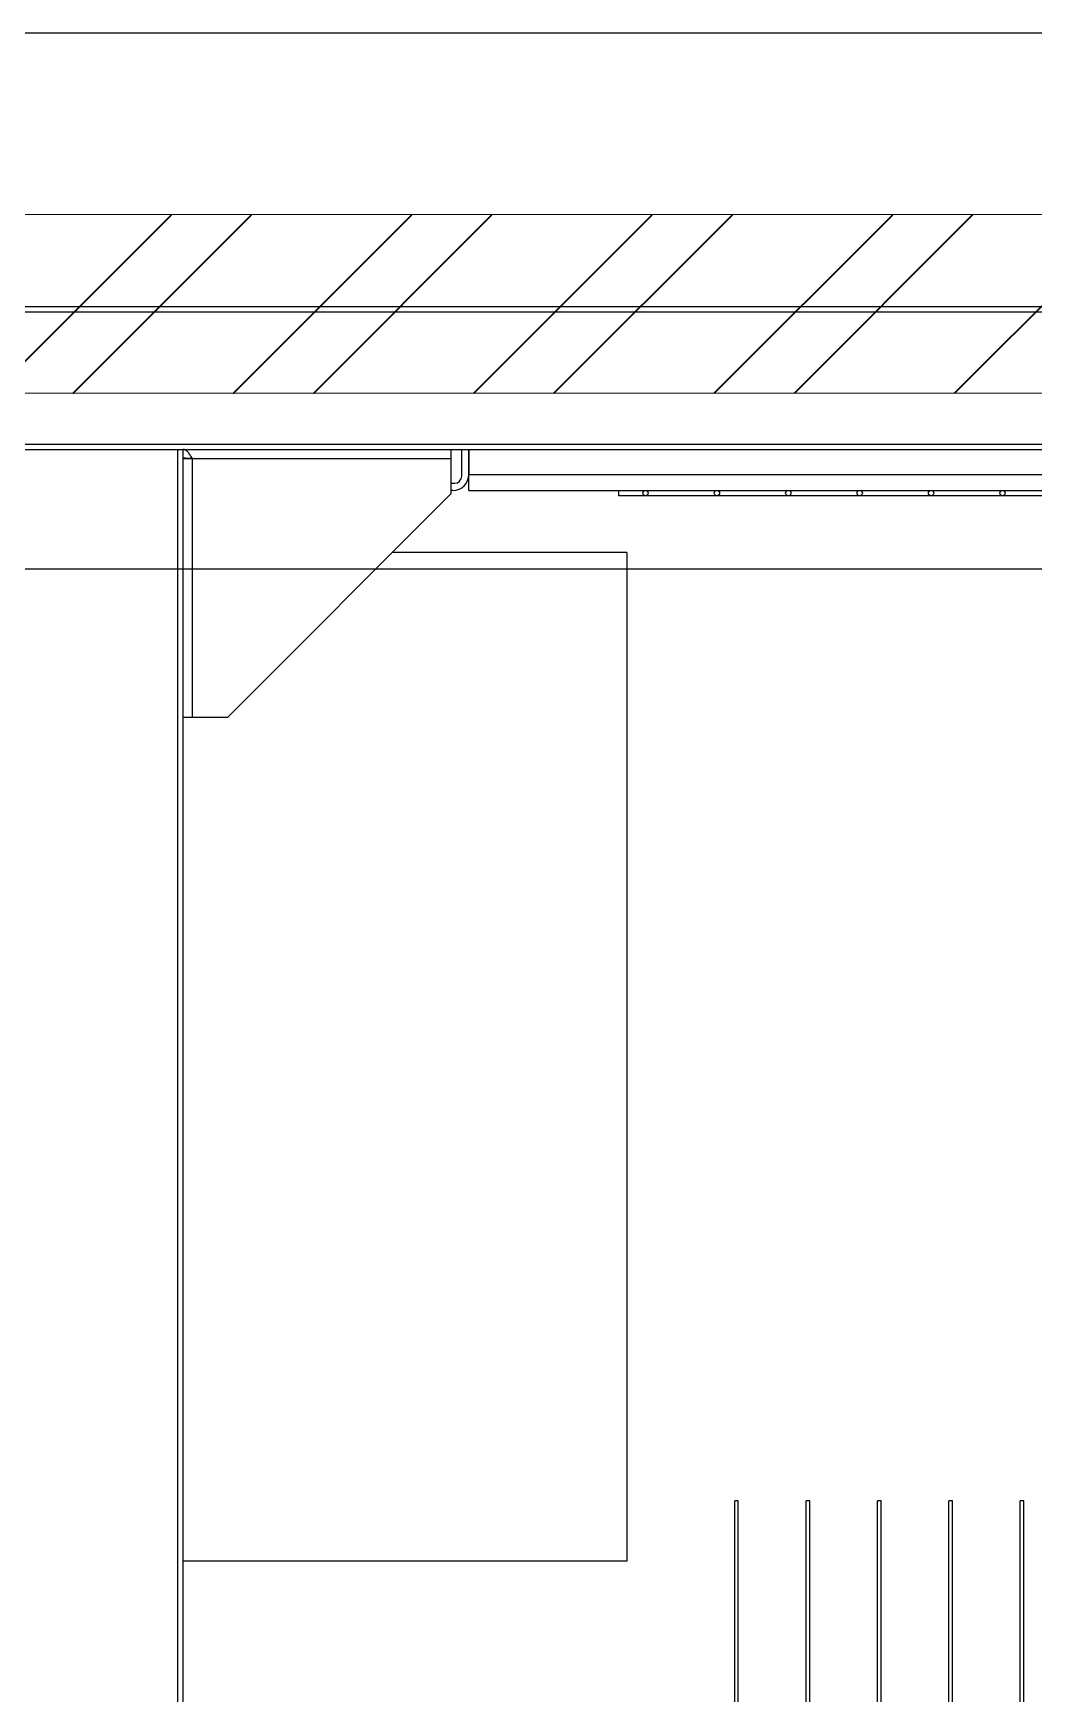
# Model space of a CAD drawing. Header units: millimetres. Extents: x 32496 to 166256, y 3504 to 23939.
# Drawn here: x 94992 to 95553, y 7928 to 8858 of the extents above; entities that cross this region are included whole.
import ezdxf

# ---------------------------------------------------------------- set-up
doc = ezdxf.new("R2010")
doc.units = ezdxf.units.MM
doc.layers.get('0').update_dxf_attribs({"lineweight": 35})
for name, color, linetype in [('4215-Q0001_0', 7, 'Continuous'), ('FG-S100X100-2232_0', 7, 'Continuous'), ('FG-S80-40-2519_0', 7, 'Continuous'), ('FG-S80-40-922_5_0', 7, 'Continuous'), ('QIAOJIA-1_0', 7, 'Continuous'), ('S04S0230_0', 7, 'Continuous'), ('YBM-26-03_3_MIR_0', 7, 'Continuous'), ('变压器模型_1__0', 7, 'Continuous')]:
    doc.layers.add(name, color=color, linetype=linetype)

# ---------------------------------------------------------------- blocks, each defined once
blk = doc.blocks.new('etryt5rte')
at = {"color": 2, "lineweight": -3}
for p, q in [((76194.75, -53517.2), (63702.7, -53517.2)), ((76094.75, -53617.2), (63802.7, -53619.51)), ((75994.75, -53717.2), (63902.7, -53719.51)), ((75894.64, -53817.41), (64002.7, -53817.41))]:
    blk.add_line(p, q, dxfattribs=at)
at = {"color": 2}
for p, q in [((66872.5, -53718.94), (66972.53, -53618.92)), ((66917.41, -53718.94), (67017.44, -53618.91)), ((67007.23, -53718.92), (67107.26, -53618.89)), ((67052.14, -53718.91), (67152.17, -53618.88)), ((67141.96, -53718.89), (67241.98, -53618.86)), ((67186.87, -53718.88), (67286.89, -53618.86)), ((67276.69, -53718.87), (67376.71, -53618.84)), ((67321.6, -53718.86), (67421.62, -53618.83)), ((67411.42, -53718.84), (67511.44, -53618.81))]:
    blk.add_line(p, q, dxfattribs=at)
blk = doc.blocks.new('gtrytrgtrr')
at = {"layer": '4215-Q0001_0', "color": 7, "linetype": 'Continuous'}
for p, q in [((63449.26, -72451.29), (63449.26, -72476.29)), ((63299.26, -72456.49), (63304.46, -72456.49)), ((63304.4, -72456.4), (63304.33, -72456.29)), ((63304.46, -72456.49), (63304.4, -72456.4)), ((63324.26, -72601.29), (63449.26, -72476.29)), ((63299.26, -72601.29), (63324.26, -72601.29))]:
    blk.add_line(p, q, dxfattribs=at)
at = {"layer": '4215-Q0001_0', "color": 9, "linetype": 'Continuous'}
for p, q in [((63304.46, -72601.29), (63304.46, -72456.49)), ((63304.46, -72456.49), (63449.26, -72456.49))]:
    blk.add_line(p, q, dxfattribs=at)
at = {"layer": '4215-Q0001_0', "color": 7, "linetype": 'Continuous'}
for points, knots in [([(63304.33, -72456.29), (63303.92, -72455.64), (63303.31, -72454.69), (63302.46, -72453.51), (63301.83, -72452.76), (63301.2, -72452.13), (63300.57, -72451.66), (63299.92, -72451.36), (63299.48, -72451.29), (63299.26, -72451.29)], [0, 0, 0, 0, 0.313529, 0.458436, 0.592556, 0.712836, 0.818609, 0.913106, 1, 1, 1, 1]), ([(63304.26, -72456.48), (63303.43, -72456.43), (63301.76, -72456.33), (63300.1, -72456.29), (63299.26, -72456.29)], [0, 0, 0, 0, 0.500436, 1, 1, 1, 1])]:
    blk.add_open_spline(points, degree=3, knots=knots, dxfattribs=at)
at = {"layer": 'FG-S100X100-2232_0', "color": 7, "linetype": 'Continuous'}
for p in [(63199.26, -72451.29), (63299.26, -74723.29)]:
    blk.add_line(p, (63299.26, -72451.29), dxfattribs=at)
at = {"layer": 'FG-S100X100-2232_0', "color": 9, "linetype": 'Continuous'}
blk.add_line((63296.26, -74723.29), (63296.26, -72451.29), dxfattribs=at)
at = {"layer": 'FG-S80-40-2519_0', "color": 7, "linetype": 'Continuous'}
for p, q in [((63455.26, -72466.29), (63455.26, -72451.29)), ((63459.26, -72451.29), (63459.26, -72465.29)), ((63449.26, -72470.29), (63451.26, -72470.29)), ((63450.26, -72474.29), (63449.26, -72474.29))]:
    blk.add_line(p, q, dxfattribs=at)
for centre, radius in [((63450.26, -72465.29), 9), ((63451.26, -72466.29), 4)]:
    blk.add_arc(centre, radius, 270, 0, dxfattribs=at)
at = {"layer": 'FG-S80-40-922_5_0', "color": 7, "linetype": 'Continuous'}
for q in [(63459.26, -72451.29), (64381.76, -72474.29)]:
    blk.add_line((63459.26, -72474.29), q, dxfattribs=at)
at = {"layer": 'FG-S80-40-922_5_0', "color": 9, "linetype": 'Continuous'}
blk.add_line((63459.26, -72465.29), (64381.76, -72465.29), dxfattribs=at)
at = {"layer": 'QIAOJIA-1_0', "color": 7, "linetype": 'Continuous'}
for p, q in [((63547.76, -72509.09), (63416.46, -72509.09)), ((63547.76, -72509.09), (63547.76, -73074.09)), ((63547.76, -73074.09), (63299.26, -73074.09))]:
    blk.add_line(p, q, dxfattribs=at)
at = {"layer": 'S04S0230_0', "color": 7, "linetype": 'Continuous'}
for p, q in [((60350.26, -72371.29), (72186.26, -72371.29)), ((60350.26, -72451.29), (72186.26, -72451.29))]:
    blk.add_line(p, q, dxfattribs=at)
at = {"layer": 'S04S0230_0', "color": 9, "linetype": 'Continuous'}
for p, q in [((60350.26, -72374.29), (72186.26, -72374.29)), ((60350.26, -72448.29), (72186.26, -72448.29))]:
    blk.add_line(p, q, dxfattribs=at)
at = {"layer": 'YBM-26-03_3_MIR_0', "color": 7, "linetype": 'Continuous'}
for p, q in [((63543.26, -72477.29), (63543.26, -72474.29)), ((64292.26, -72477.29), (63543.26, -72477.29))]:
    blk.add_line(p, q, dxfattribs=at)
for centre in [(63558.26, -72475.79), (63598.26, -72475.79), (63638.26, -72475.79), (63678.26, -72475.79), (63718.26, -72475.79), (63758.26, -72475.79)]:
    blk.add_circle(centre, 1.5, dxfattribs=at)
at = {"layer": '变压器模型_1__0', "color": 6, "linetype": 'Continuous'}
for p, q in [((63608.26, -73255.79), (63608.26, -73040.29)), ((63610.26, -73040.29), (63608.26, -73040.29)), ((63610.26, -73255.79), (63610.26, -73040.29)), ((63648.26, -73255.79), (63648.26, -73040.29)), ((63650.26, -73040.29), (63648.26, -73040.29)), ((63650.26, -73255.79), (63650.26, -73040.29)), ((63688.26, -73255.79), (63688.26, -73040.29)), ((63690.26, -73040.29), (63688.26, -73040.29)), ((63690.26, -73255.79), (63690.26, -73040.29)), ((63728.26, -73255.79), (63728.26, -73040.29)), ((63730.26, -73040.29), (63728.26, -73040.29)), ((63730.26, -73255.79), (63730.26, -73040.29)), ((63768.26, -73255.79), (63768.26, -73040.29)), ((63770.26, -73040.29), (63768.26, -73040.29)), ((63770.26, -73255.79), (63770.26, -73040.29))]:
    blk.add_line(p, q, dxfattribs=at)

msp = doc.modelspace()

# ---------------------------------------------------------------- block references
for name, p in [('etryt5rte', (28096.931, 62375.365)), ('gtrytrgtrr', (31776.885, 81076.369))]:
    msp.add_blockref(name, p)

doc.saveas('drawing.dxf')
